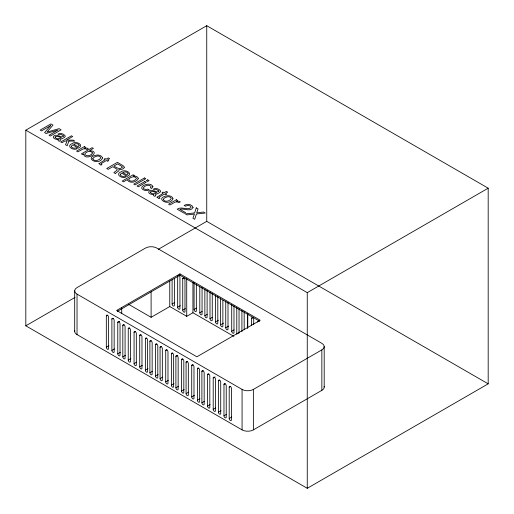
<?xml version="1.0" encoding="UTF-8"?>
<svg xmlns="http://www.w3.org/2000/svg" width="514" height="514" viewBox="0 0 514 514"><rect width="100%" height="100%" fill="white"/><g stroke="black" fill="none" stroke-linecap="round" stroke-linejoin="round"><path stroke-width="0.77" d="M25.816 130.158L206.744 25.7L488.184 188.188L488.184 383.842L307.256 488.3L25.816 325.812L25.816 130.158L307.256 292.646L488.184 188.188M25.816 325.812L75.031 297.394M158.216 249.367L206.744 221.354L488.184 383.842M106.327 315.904A1.6 0.925 60 0 1 107.458 315.249A1.6 0.925 60 0 1 108.589 317.209L108.589 348.543A1.6 0.925 60 0 1 107.458 349.192A1.6 0.925 60 0 1 106.327 347.233L106.327 315.904L107.619 315.153M179.939 273.898L116.62 310.456L196.894 356.8L260.212 320.248L179.939 273.898L179.939 275.202L259.519 321.154M117.308 311.362L179.939 275.202M111.891 319.072A1.6 0.925 60 0 1 113.022 318.417A1.6 0.925 60 0 1 114.153 320.376L114.153 351.711A1.6 0.925 60 0 1 113.022 352.36A1.6 0.925 60 0 1 111.891 350.4L111.891 319.072L113.183 318.32M182.727 278.774A1.6 0.925 60 0 1 183.851 278.119A1.6 0.925 60 0 1 184.982 280.079L184.982 311.413A1.6 0.925 60 0 1 183.851 312.062A1.6 0.925 60 0 1 182.727 310.109L182.727 278.774L184.025 278.023M117.777 322.451A1.6 0.925 60 0 1 118.901 321.796A1.6 0.925 60 0 1 120.032 323.756L120.032 355.09A1.6 0.925 60 0 1 118.901 355.739A1.6 0.925 60 0 1 117.777 353.786L117.777 322.451L119.711 321.334M122.814 325.478A1.6 0.925 60 0 1 123.945 324.822A1.6 0.925 60 0 1 125.075 326.782L125.075 358.117A1.6 0.925 60 0 1 123.945 358.766A1.6 0.925 60 0 1 122.814 356.806L122.814 325.478L124.112 324.726M128.243 328.716A1.6 0.925 60 0 1 129.374 328.067A1.6 0.925 60 0 1 130.505 330.027L130.505 361.355A1.6 0.925 60 0 1 129.374 362.01A1.6 0.925 60 0 1 128.243 360.051L128.243 328.716L129.534 327.971M174.374 278.652L174.374 305.284A1.6 0.925 60 0 1 173.244 305.939A1.6 0.925 60 0 1 172.113 303.98L174.721 302.476M128.519 304.269L151.103 317.311L169.761 306.537L186.723 316.328L192.936 312.743L233.876 336.374M106.327 347.233L108.91 345.742M134.064 332.275A1.6 0.925 60 0 1 135.195 331.62A1.6 0.925 60 0 1 136.326 333.58L136.326 364.914A1.6 0.925 60 0 1 135.195 365.57A1.6 0.925 60 0 1 134.064 363.61L134.064 332.275L135.355 331.53M178.801 275.202A1.6 0.925 60 0 1 179.932 277.162L179.932 308.496A1.6 0.925 60 0 1 178.801 309.145A1.6 0.925 60 0 1 177.671 307.186L180.273 305.682M111.891 350.4L114.474 348.91M182.727 310.109L185.329 308.606M139.718 335.539A1.6 0.925 60 0 1 140.842 334.884A1.6 0.925 60 0 1 141.973 336.843L141.973 368.178A1.6 0.925 60 0 1 140.842 368.834A1.6 0.925 60 0 1 139.718 366.874L139.718 335.539L141.009 334.794M196.342 284.152L196.342 310.79A1.6 0.925 60 0 1 195.211 311.439A1.6 0.925 60 0 1 194.08 309.486L196.399 308.143M117.777 353.786L120.36 352.289M145.366 338.803A1.6 0.925 60 0 1 146.496 338.148A1.6 0.925 60 0 1 147.627 340.107L147.627 371.442A1.6 0.925 60 0 1 146.496 372.097A1.6 0.925 60 0 1 145.366 370.138L145.366 338.803L146.663 338.058M122.814 356.806L125.403 355.315M149.889 341.412A1.6 0.925 60 0 1 151.02 340.763A1.6 0.925 60 0 1 152.15 342.722L152.15 374.051A1.6 0.925 60 0 1 151.02 374.706A1.6 0.925 60 0 1 149.889 372.746L149.889 341.412L151.18 340.666M202.06 287.454L202.06 314.093A1.6 0.925 60 0 1 200.929 314.741A1.6 0.925 60 0 1 199.798 312.788L202.118 311.445M207.116 290.378L207.116 317.009A1.6 0.925 60 0 1 205.986 317.665A1.6 0.925 60 0 1 204.855 315.705L207.174 314.362M128.243 360.051L130.826 358.56M155.543 344.676A1.6 0.925 60 0 1 156.674 344.027A1.6 0.925 60 0 1 157.804 345.986L157.804 377.315A1.6 0.925 60 0 1 156.674 377.97A1.6 0.925 60 0 1 155.543 376.01L155.543 344.676L156.834 343.93M160.066 347.291A1.6 0.925 60 0 1 161.197 346.635A1.6 0.925 60 0 1 162.328 348.595L162.328 379.93A1.6 0.925 60 0 1 161.197 380.578A1.6 0.925 60 0 1 160.066 378.625L160.066 347.291L161.357 346.545M212.256 293.346L212.256 319.978A1.6 0.925 60 0 1 211.125 320.627A1.6 0.925 60 0 1 209.995 318.674L212.314 317.331M134.064 363.61L136.647 362.119M165.72 350.554A1.6 0.925 60 0 1 166.851 349.899A1.6 0.925 60 0 1 167.982 351.859L167.982 383.193A1.6 0.925 60 0 1 166.851 383.842A1.6 0.925 60 0 1 165.72 381.889L165.72 350.554L167.011 349.809M217.807 296.552L217.807 323.184A1.6 0.925 60 0 1 216.677 323.833A1.6 0.925 60 0 1 215.546 321.88L218.45 320.203M139.718 366.874L142.301 365.383M222.864 300.253L222.864 326.101A1.6 0.925 60 0 1 221.733 326.756A1.6 0.925 60 0 1 220.602 324.797L223.506 323.12M171.374 353.818A1.6 0.925 60 0 1 172.505 353.163A1.6 0.925 60 0 1 173.636 355.123L173.636 386.457A1.6 0.925 60 0 1 172.505 387.106A1.6 0.925 60 0 1 171.374 385.153L171.374 353.818L172.665 353.073M145.366 370.138L147.955 368.647M175.897 356.427A1.6 0.925 60 0 1 177.028 355.778A1.6 0.925 60 0 1 178.159 357.731L178.159 389.066A1.6 0.925 60 0 1 177.028 389.721A1.6 0.925 60 0 1 175.897 387.762L175.897 356.427L177.831 355.309M228.004 302.438L228.004 329.069A1.6 0.925 60 0 1 226.873 329.725A1.6 0.925 60 0 1 225.742 327.765L228.64 326.088M149.889 372.746L152.478 371.256M251.442 325.497L251.442 318.449L253.396 317.318M181.551 359.691A1.6 0.925 60 0 1 182.682 359.042A1.6 0.925 60 0 1 183.813 360.995L183.813 392.33A1.6 0.925 60 0 1 182.682 392.985A1.6 0.925 60 0 1 181.551 391.025L181.551 359.691L182.843 358.945M233.979 305.881L233.979 332.519A1.6 0.925 60 0 1 232.848 333.168A1.6 0.925 60 0 1 231.718 331.215L234.037 329.872M155.543 376.01L158.126 374.52M186.074 362.306A1.6 0.925 60 0 1 187.205 361.65A1.6 0.925 60 0 1 188.336 363.61L188.336 394.945A1.6 0.925 60 0 1 187.205 395.594A1.6 0.925 60 0 1 186.074 393.634L186.074 362.306L187.366 361.554M237.352 333.798L238.515 333.13M160.066 378.625L162.649 377.128M191.722 365.57A1.6 0.925 60 0 1 192.853 364.914A1.6 0.925 60 0 1 193.984 366.874L193.984 398.209A1.6 0.925 60 0 1 192.853 398.858A1.6 0.925 60 0 1 191.722 396.898L191.722 365.57L193.02 364.818M165.72 381.889L168.303 380.392M197.376 368.834A1.6 0.925 60 0 1 198.507 368.178A1.6 0.925 60 0 1 199.638 370.138L199.638 401.473A1.6 0.925 60 0 1 198.507 402.121A1.6 0.925 60 0 1 197.376 400.162L197.376 368.834L198.667 368.082M171.374 385.153L173.957 383.656M201.899 371.442A1.6 0.925 60 0 1 203.03 370.787A1.6 0.925 60 0 1 204.161 372.746L204.161 404.081A1.6 0.925 60 0 1 203.03 404.736A1.6 0.925 60 0 1 201.899 402.777L201.899 371.442L203.158 370.716M175.897 387.762L178.48 386.271M207.553 374.706A1.6 0.925 60 0 1 208.684 374.051A1.6 0.925 60 0 1 209.815 376.01L209.815 407.345A1.6 0.925 60 0 1 208.684 408A1.6 0.925 60 0 1 207.553 406.041L207.553 374.706L208.812 373.98M181.551 391.025L184.134 389.535M186.074 393.634L188.657 392.143M213.207 377.97A1.6 0.925 60 0 1 214.338 377.315A1.6 0.925 60 0 1 215.469 379.274L215.469 410.609A1.6 0.925 60 0 1 214.338 411.264A1.6 0.925 60 0 1 213.207 409.305L213.207 377.97L215.09 376.884M218.45 380.816A1.6 0.925 60 0 1 219.581 380.167A1.6 0.925 60 0 1 220.712 382.12L220.712 413.455A1.6 0.925 60 0 1 219.581 414.111A1.6 0.925 60 0 1 218.45 412.151L218.45 380.816L219.703 380.09M191.722 396.898L194.311 395.407M223.969 384.453A1.6 0.925 60 0 1 225.1 383.797A1.6 0.925 60 0 1 226.231 385.757L226.231 417.092A1.6 0.925 60 0 1 225.1 417.741A1.6 0.925 60 0 1 223.969 415.781L223.969 384.453L225.222 383.727M197.376 400.162L199.965 398.671M201.899 402.777L204.411 401.325M229.199 387.138A1.6 0.925 60 0 1 230.33 386.483A1.6 0.925 60 0 1 231.461 388.443L231.461 419.777A1.6 0.925 60 0 1 230.33 420.433A1.6 0.925 60 0 1 229.199 418.473L229.199 387.138L230.458 386.412M207.553 406.041L210.065 404.589M213.207 409.305L215.719 407.853M77.029 294.124L242.068 389.413A7.993 4.613 0 0 0 253.376 389.413L321.854 349.873A7.993 4.613 0 0 0 321.854 343.346L156.815 248.063A7.993 4.613 0 0 0 145.507 248.063L77.029 287.596A7.993 4.613 0 0 0 77.029 294.124L77.029 334.595L242.068 429.884A7.993 4.613 0 0 0 253.376 429.884L321.854 390.351A7.993 4.613 0 0 0 324.122 386.483M218.45 412.151L220.962 410.699M223.969 415.781L226.481 414.335M229.199 418.473L231.711 417.021M324.193 346.609L324.193 387.087M321.854 349.873L321.854 390.351M307.256 292.646L307.256 488.3M253.704 324.45L253.704 319.753A1.6 0.925 60 0 0 252.573 317.793A1.6 0.925 60 0 0 251.442 318.449M253.376 389.413L253.376 429.884M247.774 314.009L247.774 327.598M247.465 313.668L247.465 328.555M244.176 311.773L244.176 329.789M242.068 389.413L242.068 429.884M241.914 310.462L241.914 331.614M239.036 308.805L239.036 333.085M236.774 307.5L236.774 334.132M231.718 304.577L231.718 331.215M225.742 301.127L225.742 327.765M220.602 298.165L220.602 324.797M215.546 295.242L215.546 321.88M209.995 292.036L209.995 318.674M206.744 25.7L206.744 221.354M204.855 289.074L204.855 315.705M199.798 286.934L199.798 312.788M194.08 282.848L194.08 309.486M192.936 282.366L192.936 312.743M186.723 278.761L186.723 316.328M177.671 275.851L177.671 307.186M172.113 279.7L172.113 303.98M169.761 280.959L169.761 306.537M151.103 291.734L151.103 317.311M121.709 307.905L121.709 313.501M74.684 290.86L74.684 331.337M77.029 334.595A7.993 4.613 0 0 1 74.755 330.733M257.617 322.015A1.6 0.925 60 0 1 259.037 321.571M152.902 186.646L151.688 188.497L150.416 187.758L151.084 186.762L150.898 186.241C148.707 184.243 144.974 185.58 143.425 187.738A2.274 1.311 0 0 0 143.734 188.786L145.97 189.563L148 189.152L149.272 189.891L147.544 190.443A3.784 2.184 0 0 1 145.128 190.482C134.97 187.539 150.557 180.453 152.902 186.646M99.016 163.664L100.911 165.155L101.945 164.557L101.033 163.966L101.303 163.491L106.398 160.554L107.644 161.274L108.711 160.651L107.465 159.931L109.643 158.678L108.319 157.914L106.141 159.167L105.087 158.556L104.014 159.179L105.068 159.79L99.016 163.664M157.053 197.17L158.954 198.667L159.989 198.07L159.077 197.479L159.346 197.003L164.441 194.061L165.681 194.78L166.754 194.163L165.508 193.444L167.686 192.185L166.363 191.42L164.184 192.679L163.124 192.069L162.058 192.686L163.111 193.296L157.053 197.17M71.324 146.252C71.562 148.212 74.427 148.424 75.956 147.923L77.241 148.668C73.271 150.955 65.439 146.079 72.493 143.387C75.886 140.598 84.938 145.121 78.385 148.135L72.673 144.832L71.324 146.252M120.25 174.503C120.482 176.456 123.347 176.668 124.876 176.167L126.168 176.912C122.191 179.2 114.359 174.323 121.413 171.631C124.806 168.843 133.858 173.366 127.311 176.379L121.593 173.077L120.25 174.503M63.44 135.927L63.402 136.358C60.523 138.446 56.784 133.126 53.713 136.094C51.856 138.549 56.643 139.692 58.397 139.416L57.902 139.969L58.41 140.81L59.444 141.26L60.408 140.695C57.587 139.378 65.111 138.362 65.297 136.319L65.227 135.934C63.691 133.73 60.331 132.683 57.921 134.077L59.142 134.784L61.359 134.533L63.44 135.927M158.8 190.977L158.762 191.414C155.883 193.502 152.144 188.175 149.073 191.15C147.21 193.605 152.003 194.748 153.757 194.472L153.262 195.018L153.77 195.866L154.804 196.309L155.768 195.75C152.947 194.433 160.471 193.418 160.657 191.375L160.586 190.99C159.051 188.786 155.691 187.738 153.281 189.133L154.502 189.839L156.719 189.589L158.8 190.977M92.816 158.55L92.771 158.942C94.422 161.884 99.498 160.407 100.75 157.817L100.333 156.956L99.157 156.262A2.525 1.458 0 0 0 97.107 156.076L94.351 157.033L92.816 158.55M163.304 199.246L163.253 199.631C164.904 202.58 169.98 201.102 171.233 198.507L170.821 197.646L169.639 196.958A2.525 1.458 0 0 0 167.59 196.766L164.833 197.729L163.304 199.246M124.279 167.185L123.765 168.348L122.036 169.337L118.946 169.498L118.92 170.886L116.035 172.852L115.605 173.642L113.825 172.614L117.192 170.095L117.16 169.466L116.055 168.605L112.759 166.697L108.165 169.344L106.719 168.508L117.417 162.334L123.399 165.887L124.279 167.185M92.469 152.915C91.46 155.524 86.705 157.046 84.836 154.451L84.81 153.975C86.114 151.54 90.894 150.139 92.469 152.915M83.589 154.007C85.022 161.923 102.395 151.463 89.513 150.66L93.394 148.417L92.122 147.685L81.379 153.885L82.593 154.579L83.589 154.007M102.498 157.965C98.894 166.709 82.625 157.265 97.107 155.042A4.555 2.628 0 0 1 100.082 155.498L101.618 156.365L102.498 157.965M172.98 198.661C169.382 207.405 153.108 197.954 167.59 195.731A4.555 2.628 0 0 1 170.564 196.187L172.1 197.061L172.98 198.661M55.139 136.923L55.062 137.322C56.399 139.249 59.553 139.101 61.269 137.688L57.24 136.287L55.139 136.923M150.499 191.979L150.422 192.377C151.758 194.305 154.913 194.157 156.629 192.744L152.6 191.343L150.499 191.979M79.175 145.333L78.083 146.753L73.746 144.254C75.391 143.406 78.398 143.271 79.175 145.333M128.095 173.578L127.003 174.998L122.673 172.498C124.311 171.65 127.318 171.515 128.095 173.578M122.242 167.101C120.475 170.404 115.965 167.41 113.967 165.996L117.622 163.889L121.773 166.35L122.242 167.101M193.065 207.393C190.585 212.372 183.961 207.971 179.881 209.32L185.58 212.61L184.34 213.323L177.176 209.192C181.416 206.075 186.826 210.528 190.906 207.759L190.887 206.564L189.518 205.69L187.321 205.523L185.496 206.223L184.166 205.452C186.833 203.711 192.005 203.981 193.065 207.393M138.253 178.666C136.576 182.245 130.203 183.691 127.549 180.395L127.523 179.508L123.54 181.815L122.223 181.056L133.1 174.773L134.379 175.512L133.344 176.109C135.163 175.942 138.099 176.411 138.253 178.666M196.258 207.849L194.633 212.931L185.316 213.888L187.064 214.897L194.427 214.068L192.911 218.277L194.71 219.311L196.432 213.972L205.24 213.034L203.512 212.038L196.708 212.835L198.07 208.896L196.258 207.849M68.927 141.054L67.199 145.693L65.522 144.73L67.026 141.048L64.918 140.997L61.988 142.686L60.729 141.96L71.433 135.78L72.692 136.512L66.479 140.097L73.155 140.123L74.832 141.093L68.927 141.054M128.956 178.936L128.77 179.874C130.684 182.341 135.002 180.934 136.403 178.589L136.39 178.114C134.584 175.64 130.71 177.073 128.956 178.936M50.545 125.66L44.596 132.644L46.029 133.473L58.108 130.023L49.055 135.221L50.43 136.011L61.134 129.836L59.078 128.648L46.98 132.111L52.948 125.114L50.873 123.913L40.176 130.093L41.557 130.89L50.545 125.66M84.354 146.593L76.554 151.097L77.865 151.848L83.268 148.887L85.478 148.816L86.905 149.497L88.286 148.7L87.027 148.096L84.251 148.09L85.6 147.306L84.354 146.593M144.473 177.953L133.768 184.128L135.086 184.886L145.783 178.705L144.473 177.953M144.813 181.538L137.052 186.023L138.382 186.794L146.149 182.309L144.813 181.538M147.749 179.842L146.265 180.703L147.595 181.468L149.086 180.613L147.749 179.842M176.398 199.734L168.598 204.238L169.909 204.99L175.313 202.028L177.523 201.957L178.949 202.644L180.33 201.841L179.071 201.237L176.296 201.231L177.645 200.454L176.398 199.734"/></g></svg>
